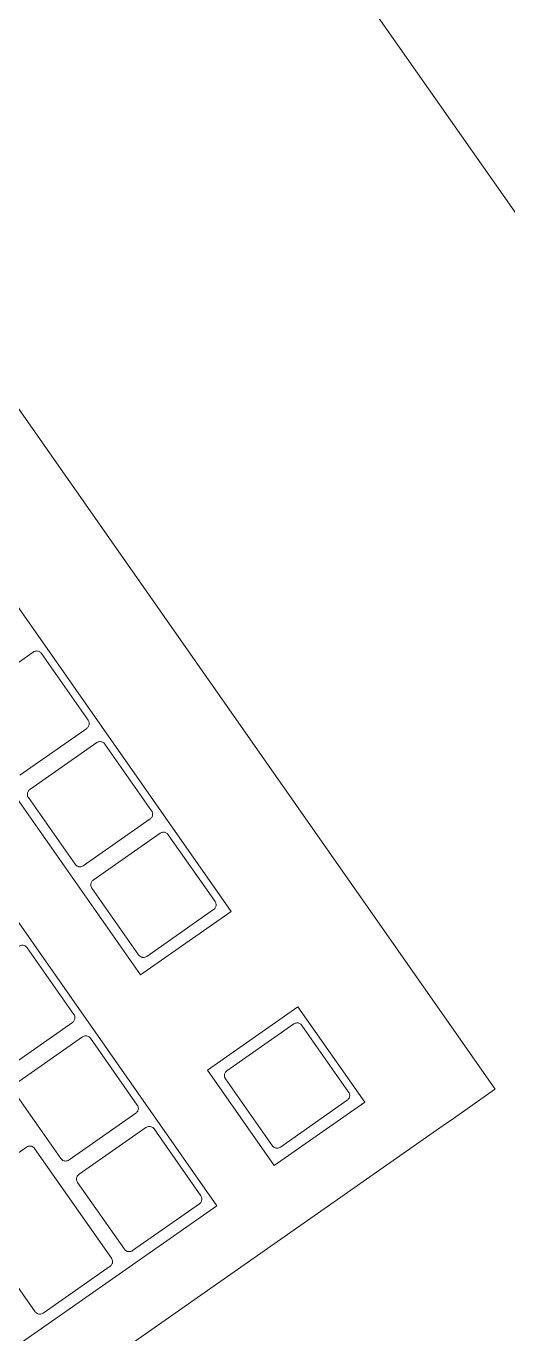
# Model space of a CAD drawing. Header units: inches. Extents: x 1 to 4637, y -664 to 702.
# Drawn here: x 1139.61 to 1142.87, y 527.63 to 536.47 of the extents above; entities that cross this region are included whole.
import ezdxf

# ---------------------------------------------------------------- set-up
doc = ezdxf.new("R2010")
doc.units = ezdxf.units.IN
doc.header["$MEASUREMENT"] = 0
doc.layers.add('I-FURN', color=30, linetype='Continuous', lineweight=9)

# ---------------------------------------------------------------- blocks, each defined once
blk = doc.blocks.new('Desk - Group 3 - No Side Chairs-V11-New Construction - Tel_Data_Elec Plan')
at = {"layer": 'I-FURN'}
for p, q in [((10.4562, 11.3452), (23.4074, 20.4138)), ((26.3635, 18.1967), (11.5285, 7.8091)), ((26.3635, 18.1967), (26.3664, 18.1926)), ((26.3664, 18.1926), (26.5613, 17.9142)), ((26.5613, 17.9142), (26.609, 17.8461)), ((26.609, 17.8461), (29.7424, 13.3711)), ((25.807, 16.8636), (26.452, 17.3152)), ((26.452, 17.3152), (26.8811, 16.7025)), ((25.9327, 16.8901), (26.3842, 17.2063)), ((26.439, 17.1966), (26.7556, 16.7444)), ((26.2361, 16.2508), (25.807, 16.8636)), ((26.2396, 16.3831), (25.923, 16.8353)), ((26.8811, 16.7025), (26.2361, 16.2508)), ((26.746, 16.6895), (26.2945, 16.3734)), ((22.6788, 14.6732), (25.162, 16.4119)), ((25.162, 16.4119), (25.5911, 15.7992)), ((17.9286, 9.8571), (27.1521, 16.3155)), ((24.6427, 15.9868), (25.0942, 16.303)), ((25.149, 16.2933), (25.4656, 15.8411)), ((27.1521, 16.3155), (29.2973, 13.2517)), ((26.6327, 15.8904), (27.0842, 16.2065)), ((27.139, 16.1968), (27.4557, 15.7446)), ((24.9496, 15.4798), (24.633, 15.932)), ((24.0299, 15.5578), (24.4814, 15.8739)), ((24.5362, 15.8643), (24.8529, 15.4121)), ((26.9397, 15.3833), (26.623, 15.8355)), ((25.5911, 15.7992), (23.1078, 14.0604)), ((25.456, 15.7863), (25.0045, 15.4701)), ((26.0199, 15.4613), (26.4714, 15.7774)), ((26.5263, 15.7678), (26.8429, 15.3156)), ((27.446, 15.6898), (26.9945, 15.3736)), ((26.7652, 15.0833), (27.507, 15.6027)), ((27.5618, 15.593), (27.8784, 15.1408)), ((24.3369, 15.0507), (24.0202, 15.503)), ((23.4172, 15.1287), (23.8687, 15.4449)), ((23.9235, 15.4352), (24.2401, 14.983)), ((26.3269, 14.9543), (26.0103, 15.4065)), ((24.8432, 15.3572), (24.3917, 15.0411)), ((25.4072, 15.0322), (25.8587, 15.3484)), ((25.9135, 15.3387), (26.2302, 14.8865)), ((26.8332, 15.2607), (26.3817, 14.9446)), ((23.7241, 14.6217), (23.4075, 15.0739)), ((27.8688, 15.086), (27.127, 14.5666)), ((27.0722, 14.5763), (26.7555, 15.0285))]:
    blk.add_line(p, q, dxfattribs=at)
for points in [[(26.3842, 17.2063), (26.3871, 17.2083), (26.3934, 17.2115), (26.4037, 17.2137), (26.4141, 17.2131), (26.4239, 17.2099), (26.4325, 17.2044), (26.4371, 17.1993), (26.439, 17.1966)], [(25.923, 16.8353), (25.9211, 16.838), (25.9179, 16.844), (25.9156, 16.854), (25.9159, 16.8643), (25.919, 16.8743), (25.9246, 16.8833), (25.9298, 16.8881), (25.9327, 16.8901)], [(25.0942, 16.303), (25.097, 16.305), (25.1034, 16.3083), (25.1137, 16.3104), (25.1241, 16.3099), (25.1339, 16.3066), (25.1425, 16.3011), (25.1471, 16.2961), (25.149, 16.2933)], [(24.633, 15.932), (24.6311, 15.9348), (24.6279, 15.9408), (24.6256, 15.9507), (24.6259, 15.961), (24.629, 15.971), (24.6346, 15.98), (24.6398, 15.9848), (24.6427, 15.9868)], [(24.4814, 15.8739), (24.4843, 15.876), (24.4906, 15.8792), (24.5009, 15.8814), (24.5114, 15.8808), (24.5212, 15.8776), (24.5297, 15.872), (24.5343, 15.867), (24.5362, 15.8643)], [(26.623, 15.8355), (26.6207, 15.8388), (26.6171, 15.8462), (26.6153, 15.8585), (26.6173, 15.8709), (26.6232, 15.882), (26.6293, 15.8879), (26.6327, 15.8904)], [(27.4557, 15.7446), (27.458, 15.7413), (27.4616, 15.7339), (27.4634, 15.7216), (27.4613, 15.7092), (27.4555, 15.6981), (27.4494, 15.6922), (27.446, 15.6898)], [(24.0202, 15.503), (24.0183, 15.5057), (24.0152, 15.5117), (24.0129, 15.5217), (24.0132, 15.532), (24.0162, 15.542), (24.0218, 15.551), (24.027, 15.5558), (24.0299, 15.5578)], [(23.8687, 15.4449), (23.8715, 15.4469), (23.8778, 15.4501), (23.8882, 15.4523), (23.8986, 15.4518), (23.9084, 15.4485), (23.917, 15.443), (23.9216, 15.438), (23.9235, 15.4352)], [(26.0103, 15.4065), (26.0079, 15.4098), (26.0043, 15.4172), (26.0025, 15.4295), (26.0046, 15.4418), (26.0104, 15.453), (26.0165, 15.4589), (26.0199, 15.4613)], [(26.8429, 15.3156), (26.8453, 15.3122), (26.8489, 15.3048), (26.8507, 15.2925), (26.8486, 15.2802), (26.8427, 15.269), (26.8367, 15.2631), (26.8332, 15.2607)], [(23.4075, 15.0739), (23.4056, 15.0766), (23.4024, 15.0827), (23.4001, 15.0926), (23.4004, 15.1029), (23.4035, 15.1129), (23.4091, 15.1219), (23.4143, 15.1267), (23.4172, 15.1287)], [(27.8784, 15.1408), (27.8808, 15.1375), (27.8844, 15.13), (27.8862, 15.1177), (27.8841, 15.1054), (27.8782, 15.0942), (27.8722, 15.0884), (27.8688, 15.086)], [(26.7555, 15.0285), (26.7532, 15.0318), (26.7496, 15.0393), (26.7478, 15.0516), (26.7499, 15.0639), (26.7557, 15.0751), (26.7618, 15.0809), (26.7652, 15.0833)], [(25.3975, 14.9774), (25.3952, 14.9807), (25.3916, 14.9881), (25.3898, 15.0004), (25.3918, 15.0128), (25.3977, 15.0239), (25.4038, 15.0298), (25.4072, 15.0322)]]:
    blk.add_open_spline(points, degree=3, dxfattribs=at)
for points, knots in [([(26.7556, 16.7444), (26.7579, 16.7411), (26.7616, 16.7337), (26.7631, 16.7235), (26.7624, 16.7153), (26.7604, 16.7073), (26.7555, 16.6979), (26.7494, 16.692), (26.746, 16.6895)], [0, 0, 0, 0, 0.2, 0.4, 0.5, 0.6, 0.8, 1, 1, 1, 1]), ([(26.2945, 16.3734), (26.291, 16.371), (26.2834, 16.3673), (26.2719, 16.3658), (26.2616, 16.3673), (26.2501, 16.3718), (26.2431, 16.3781), (26.2396, 16.3831)], [0, 0, 0, 0, 0.2, 0.4, 0.55, 0.7, 1, 1, 1, 1]), ([(27.0842, 16.2065), (27.0876, 16.2089), (27.0952, 16.2126), (27.1067, 16.2141), (27.117, 16.2126), (27.1285, 16.2081), (27.1355, 16.2018), (27.139, 16.1968)], [0, 0, 0, 0, 0.2, 0.4, 0.55, 0.7, 1, 1, 1, 1]), ([(25.4656, 15.8411), (25.4679, 15.8378), (25.4716, 15.8304), (25.4731, 15.8202), (25.4724, 15.812), (25.4704, 15.804), (25.4655, 15.7946), (25.4594, 15.7887), (25.456, 15.7863)], [0, 0, 0, 0, 0.2, 0.4, 0.5, 0.6, 0.8, 1, 1, 1, 1]), ([(26.4714, 15.7774), (26.4749, 15.7798), (26.4825, 15.7835), (26.494, 15.7851), (26.5042, 15.7836), (26.5157, 15.779), (26.5228, 15.7728), (26.5263, 15.7678)], [0, 0, 0, 0, 0.2, 0.4, 0.55, 0.7, 1, 1, 1, 1]), ([(27.507, 15.6027), (27.5104, 15.6051), (27.518, 15.6088), (27.5294, 15.6103), (27.5397, 15.6089), (27.5512, 15.6043), (27.5583, 15.5981), (27.5618, 15.593)], [0, 0, 0, 0, 0.2, 0.4, 0.55, 0.7, 1, 1, 1, 1]), ([(25.0045, 15.4701), (25.001, 15.4677), (24.9934, 15.464), (24.9819, 15.4625), (24.9716, 15.464), (24.9601, 15.4686), (24.9531, 15.4748), (24.9496, 15.4798)], [0, 0, 0, 0, 0.2, 0.4, 0.55, 0.7, 1, 1, 1, 1]), ([(24.8529, 15.4121), (24.8552, 15.4087), (24.8588, 15.4014), (24.8603, 15.3912), (24.8596, 15.383), (24.8576, 15.3749), (24.8528, 15.3656), (24.8467, 15.3596), (24.8432, 15.3572)], [0, 0, 0, 0, 0.2, 0.4, 0.5, 0.6, 0.8, 1, 1, 1, 1]), ([(25.8587, 15.3484), (25.8621, 15.3508), (25.8697, 15.3545), (25.8812, 15.356), (25.8915, 15.3545), (25.903, 15.35), (25.91, 15.3437), (25.9135, 15.3387)], [0, 0, 0, 0, 0.2, 0.4, 0.55, 0.7, 1, 1, 1, 1]), ([(26.9945, 15.3736), (26.9911, 15.3713), (26.9835, 15.3676), (26.972, 15.366), (26.9618, 15.3675), (26.9502, 15.372), (26.9432, 15.3783), (26.9397, 15.3833)], [0, 0, 0, 0, 0.2, 0.4, 0.55, 0.7, 1, 1, 1, 1]), ([(24.3917, 15.0411), (24.3883, 15.0387), (24.3806, 15.035), (24.3691, 15.0334), (24.3588, 15.035), (24.3474, 15.0395), (24.3404, 15.0458), (24.3369, 15.0507)], [0, 0, 0, 0, 0.2, 0.4, 0.55, 0.7, 1, 1, 1, 1])]:
    blk.add_open_spline(points, degree=3, knots=knots, dxfattribs=at)

msp = doc.modelspace()

# ---------------------------------------------------------------- block references
at = {"layer": 'I-FURN', "rotation": 269.9999999999997}
msp.add_blockref('Desk - Group 3 - No Side Chairs-V11-New Construction - Tel_Data_Elec Plan', (1124.5856, 555.6462), dxfattribs=at)

doc.saveas('drawing.dxf')
